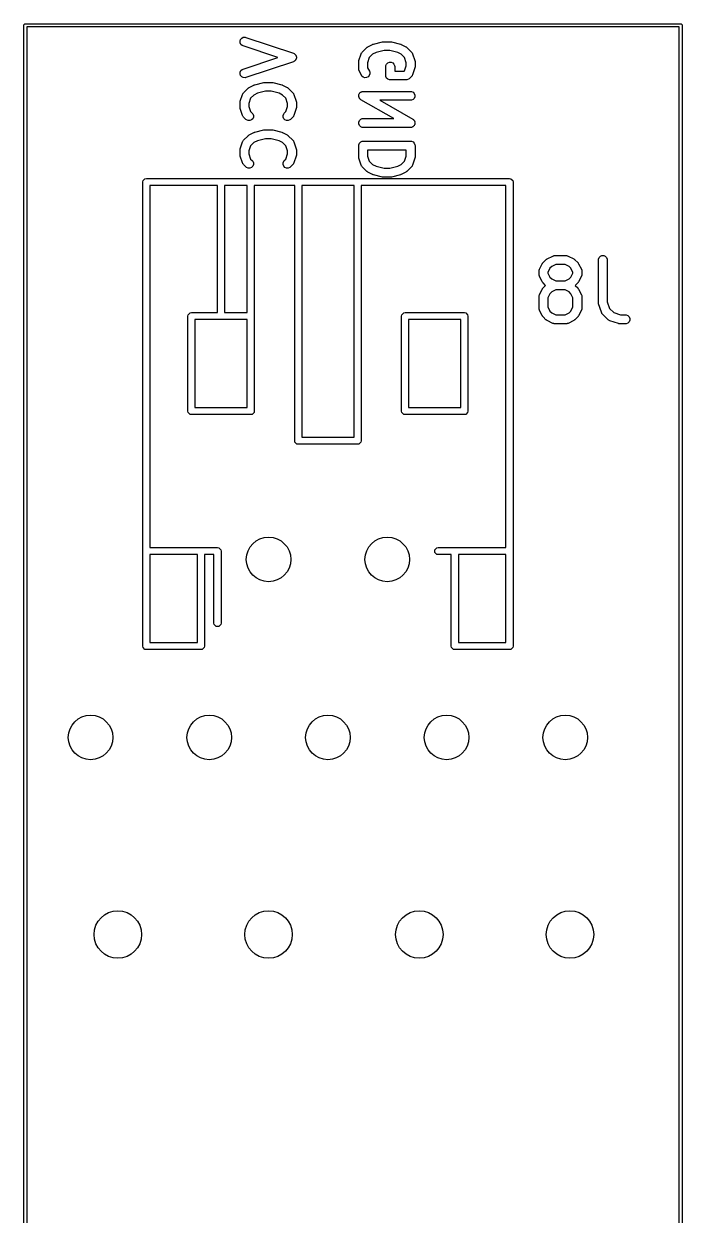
# Model space of a CAD drawing. Extents: x 145.4 to 156.5, y -80.6 to -40.5.
# Drawn here: x 145.38 to 156.47, y -60.55 to -40.48 of the extents above; entities that cross this region are included whole.
import ezdxf

# ---------------------------------------------------------------- set-up
doc = ezdxf.new("R2010")
doc.units = 0
doc.layers.add('BLACK', color=7, linetype='CONTINUOUS')

msp = doc.modelspace()

# ---------------------------------------------------------------- linework, layer by layer
at = {"layer": 'BLACK', "linetype": 'CONTINUOUS'}
for p, q in [((145.375, -40.5), (145.376903, -40.490433)), ((145.375, -80.6), (145.375, -40.5)), ((145.376903, -40.490433), (145.390433, -40.476903)), ((145.390433, -40.476903), (145.4, -40.475)), ((145.4, -40.475), (156.446071, -40.475)), ((145.425, -40.525), (145.425, -80.575)), ((156.421071, -40.525), (145.425, -40.525)), ((156.421071, -80.575), (156.421071, -40.525)), ((156.446071, -40.475), (156.455638, -40.476903)), ((156.455638, -40.476903), (156.469168, -40.490433)), ((156.469168, -40.490433), (156.471071, -40.5)), ((156.471071, -40.5), (156.471071, -80.6)), ((149.019884, -40.765494), (149.029138, -40.737731)), ((149.029138, -40.737731), (149.048312, -40.715624)), ((149.048312, -40.715624), (149.074485, -40.702538)), ((149.074485, -40.702538), (149.103675, -40.700463)), ((149.103675, -40.700463), (149.118012, -40.703723)), ((149.118012, -40.703723), (149.918012, -40.97039)), ((149.021959, -40.794684), (149.019884, -40.765494)), ((149.035045, -40.820857), (149.021959, -40.794684)), ((149.057152, -40.840031), (149.035045, -40.820857)), ((149.070578, -40.846025), (149.057152, -40.840031)), ((149.657124, -41.04154), (149.070578, -40.846025)), ((151.07003, -40.961777), (151.079357, -40.950412)), ((151.079357, -40.950412), (151.155547, -40.874222)), ((151.155547, -40.874222), (151.161297, -40.869501)), ((151.161297, -40.869501), (151.162596, -40.868005)), ((151.162596, -40.868005), (151.16485, -40.866585)), ((151.16485, -40.866585), (151.166912, -40.864894)), ((151.166912, -40.864894), (151.168744, -40.864135)), ((151.168744, -40.864135), (151.175039, -40.860173)), ((151.175039, -40.860173), (151.25123, -40.822078)), ((151.25123, -40.822078), (151.252299, -40.821668)), ((151.252299, -40.821668), (151.252735, -40.821346)), ((151.252735, -40.821346), (151.258886, -40.819147)), ((151.258886, -40.819147), (151.264962, -40.816823)), ((151.264962, -40.816823), (151.2655, -40.816784)), ((151.2655, -40.816784), (151.26658, -40.816399)), ((151.26658, -40.816399), (151.418962, -40.778303)), ((151.446387, -40.926064), (151.310945, -40.959924)), ((151.418962, -40.778303), (151.421498, -40.777927)), ((151.421498, -40.777927), (151.42252, -40.777505)), ((151.42252, -40.777505), (151.428032, -40.776962)), ((151.428032, -40.776962), (151.433506, -40.776153)), ((151.433506, -40.776153), (151.434598, -40.776315)), ((151.434598, -40.776315), (151.437152, -40.776064)), ((151.437152, -40.776064), (151.551438, -40.776064)), ((151.542203, -40.926064), (151.446387, -40.926064)), ((151.677642, -40.959924), (151.542203, -40.926064)), ((151.551438, -40.776064), (151.553991, -40.776315)), ((151.553991, -40.776315), (151.555084, -40.776153)), ((151.555084, -40.776153), (151.560558, -40.776962)), ((151.560558, -40.776962), (151.56607, -40.777505)), ((151.56607, -40.777505), (151.56709, -40.777927)), ((151.56709, -40.777927), (151.569629, -40.778303)), ((151.569629, -40.778303), (151.72201, -40.816399)), ((151.72201, -40.816399), (151.723089, -40.816784)), ((151.723089, -40.816784), (151.723628, -40.816823)), ((151.723628, -40.816823), (151.729703, -40.819147)), ((151.729703, -40.819147), (151.735855, -40.821346)), ((151.735855, -40.821346), (151.73629, -40.821668)), ((151.73629, -40.821668), (151.73736, -40.822078)), ((151.73736, -40.822078), (151.81355, -40.860173)), ((151.81355, -40.860173), (151.819846, -40.864136)), ((151.819846, -40.864136), (151.821676, -40.864894)), ((151.821676, -40.864894), (151.823734, -40.866583)), ((151.823734, -40.866583), (151.825993, -40.868005)), ((151.825993, -40.868005), (151.827292, -40.869503)), ((151.827292, -40.869503), (151.833042, -40.874222)), ((151.833042, -40.874222), (151.909233, -40.950412)), ((151.909233, -40.950412), (151.91856, -40.961777)), ((149.070578, -41.237056), (149.657124, -41.04154)), ((149.918012, -41.112692), (149.118012, -41.379358)), ((149.918012, -40.97039), (149.931437, -40.976384)), ((149.931438, -41.106698), (149.918012, -41.112692)), ((149.931437, -40.976384), (149.935482, -40.979892)), ((149.935486, -41.103186), (149.931438, -41.106698)), ((149.935482, -40.979892), (149.940279, -40.982291)), ((149.940278, -41.100791), (149.935486, -41.103186)), ((149.94644, -41.093686), (149.940278, -41.100791)), ((149.940279, -40.982291), (149.946443, -40.989399)), ((149.953545, -41.087524), (149.94644, -41.093686)), ((149.946443, -40.989399), (149.953545, -40.995558)), ((149.953545, -40.995558), (149.95594, -41.000349)), ((149.955941, -41.082731), (149.953545, -41.087524)), ((149.95594, -41.000349), (149.959452, -41.004398)), ((149.959452, -41.078684), (149.955941, -41.082731)), ((149.959452, -41.004398), (149.962426, -41.013321)), ((149.962425, -41.069764), (149.959452, -41.078684)), ((149.966632, -41.061351), (149.962425, -41.069764)), ((149.962426, -41.013321), (149.966631, -41.021731)), ((149.966631, -41.021731), (149.96701, -41.027075)), ((149.967011, -41.056003), (149.966632, -41.061351)), ((149.96701, -41.027075), (149.968706, -41.032161)), ((149.968706, -41.050921), (149.967011, -41.056003)), ((149.968706, -41.032161), (149.968039, -41.041543)), ((149.968039, -41.041543), (149.968706, -41.050921)), ((151.019295, -41.117731), (151.020024, -41.110325)), ((151.019295, -41.232017), (151.019295, -41.117731)), ((151.019884, -41.108351), (151.020474, -41.105753)), ((151.020024, -41.110325), (151.019884, -41.108351)), ((151.020474, -41.105753), (151.020736, -41.103099)), ((151.020736, -41.103099), (151.021494, -41.101267)), ((151.021494, -41.101267), (151.023144, -41.094014)), ((151.023144, -41.094014), (151.061239, -40.979728)), ((151.061239, -40.979728), (151.067233, -40.966303)), ((151.067233, -40.966303), (151.068998, -40.964267)), ((151.068998, -40.964267), (151.07003, -40.961777)), ((151.197942, -41.043958), (151.169295, -41.1299)), ((151.169295, -41.1299), (151.169295, -41.214312)), ((151.253006, -40.988894), (151.197942, -41.043958)), ((151.310945, -40.959924), (151.253006, -40.988894)), ((151.477879, -41.17929), (151.489078, -41.152254)), ((151.489078, -41.152254), (151.50977, -41.131562)), ((151.50977, -41.131562), (151.536806, -41.120363)), ((151.536806, -41.120363), (151.56607, -41.120363)), ((151.56607, -41.120363), (151.593106, -41.131562)), ((151.593106, -41.131562), (151.613798, -41.152254)), ((151.613798, -41.152254), (151.624997, -41.17929)), ((151.735582, -40.988894), (151.677642, -40.959924)), ((151.790648, -41.043959), (151.735582, -40.988894)), ((151.819295, -41.1299), (151.790648, -41.043959)), ((151.819295, -41.181752), (151.819295, -41.1299)), ((151.91856, -40.961777), (151.919591, -40.964267)), ((151.919591, -40.964267), (151.921357, -40.966303)), ((151.921357, -40.966303), (151.927351, -40.979728)), ((151.927351, -40.979728), (151.965446, -41.094014)), ((151.965446, -41.094014), (151.967095, -41.101267)), ((151.967095, -41.101267), (151.967854, -41.103099)), ((151.967854, -41.103099), (151.968115, -41.105753)), ((151.968115, -41.105753), (151.968706, -41.108351)), ((151.968706, -41.108351), (151.968565, -41.110325)), ((151.968565, -41.110325), (151.969295, -41.117731)), ((151.969295, -41.117731), (151.969295, -41.193922)), ((149.019884, -41.317587), (149.021959, -41.288397)), ((149.029138, -41.345349), (149.019884, -41.317587)), ((149.021959, -41.288397), (149.035045, -41.262224)), ((149.048312, -41.367457), (149.029138, -41.345349)), ((149.035045, -41.262224), (149.057153, -41.24305)), ((149.057153, -41.24305), (149.070578, -41.237056)), ((151.020736, -41.246649), (151.019295, -41.232017)), ((151.021767, -41.249138), (151.020736, -41.246649)), ((151.021958, -41.251826), (151.021767, -41.249138)), ((151.027213, -41.265558), (151.021958, -41.251826)), ((151.065308, -41.341748), (151.027213, -41.265558)), ((151.07314, -41.354191), (151.065308, -41.341748)), ((151.095248, -41.373364), (151.07314, -41.354191)), ((151.169295, -41.214312), (151.199472, -41.274666)), ((151.197547, -41.345349), (151.178374, -41.367457)), ((151.206801, -41.317588), (151.197547, -41.345349)), ((151.199472, -41.274666), (151.204727, -41.288398)), ((151.204727, -41.288398), (151.206801, -41.317588)), ((151.476438, -41.193922), (151.477879, -41.17929)), ((151.476438, -41.346303), (151.476438, -41.193922)), ((151.477879, -41.360934), (151.476438, -41.346303)), ((151.624997, -41.17929), (151.626438, -41.193922)), ((151.626438, -41.193922), (151.626438, -41.271303)), ((151.626438, -41.271303), (151.787038, -41.271303)), ((151.787038, -41.271303), (151.790648, -41.267693)), ((151.790648, -41.267693), (151.819295, -41.181752)), ((151.918561, -41.349875), (151.909233, -41.36124)), ((151.919592, -41.347384), (151.918561, -41.349875)), ((151.921357, -41.34535), (151.919592, -41.347384)), ((151.927351, -41.331924), (151.921357, -41.34535)), ((151.965446, -41.217639), (151.927351, -41.331924)), ((151.967095, -41.210385), (151.965446, -41.217639)), ((151.967854, -41.208554), (151.967095, -41.210385)), ((151.968115, -41.205899), (151.967854, -41.208554)), ((151.968706, -41.203302), (151.968115, -41.205899)), ((151.969295, -41.193922), (151.968565, -41.201327)), ((151.968565, -41.201327), (151.968706, -41.203302)), ((149.074485, -41.380543), (149.048312, -41.367457)), ((149.103675, -41.382618), (149.074485, -41.380543)), ((149.118012, -41.379358), (149.103675, -41.382618)), ((149.155547, -41.559936), (149.161297, -41.555215)), ((149.161297, -41.555215), (149.162596, -41.553719)), ((149.162596, -41.553719), (149.16485, -41.552299)), ((149.16485, -41.552299), (149.166912, -41.550608)), ((149.166912, -41.550608), (149.168744, -41.549849)), ((149.168744, -41.549849), (149.175039, -41.545887)), ((149.175039, -41.545887), (149.25123, -41.507792)), ((149.25123, -41.507792), (149.252299, -41.507382)), ((149.252299, -41.507382), (149.252735, -41.50706)), ((149.252735, -41.50706), (149.258886, -41.504861)), ((149.258886, -41.504861), (149.264962, -41.502537)), ((149.264962, -41.502537), (149.2655, -41.502498)), ((149.2655, -41.502498), (149.26658, -41.502113)), ((149.26658, -41.502113), (149.418962, -41.464017)), ((149.418962, -41.464017), (149.421498, -41.463641)), ((149.421498, -41.463641), (149.42252, -41.463219)), ((149.42252, -41.463219), (149.428032, -41.462676)), ((149.428032, -41.462676), (149.433506, -41.461867)), ((149.433506, -41.461867), (149.434598, -41.462029)), ((149.434598, -41.462029), (149.437152, -41.461778)), ((149.437152, -41.461778), (149.551438, -41.461778)), ((149.551438, -41.461778), (149.553991, -41.462029)), ((149.553991, -41.462029), (149.555084, -41.461867)), ((149.555084, -41.461867), (149.560558, -41.462676)), ((149.560558, -41.462676), (149.56607, -41.463219)), ((149.56607, -41.463219), (149.56709, -41.463641)), ((149.56709, -41.463641), (149.569629, -41.464017)), ((149.569629, -41.464017), (149.72201, -41.502113)), ((149.72201, -41.502113), (149.723089, -41.502498)), ((149.723089, -41.502498), (149.723628, -41.502537)), ((149.723628, -41.502537), (149.729703, -41.504861)), ((149.729703, -41.504861), (149.735855, -41.50706)), ((149.735855, -41.50706), (149.73629, -41.507382)), ((149.73629, -41.507382), (149.73736, -41.507792)), ((149.73736, -41.507792), (149.81355, -41.545887)), ((149.81355, -41.545887), (149.819846, -41.54985)), ((149.819846, -41.54985), (149.821676, -41.550608)), ((149.821676, -41.550608), (149.823734, -41.552297)), ((149.823734, -41.552297), (149.825993, -41.553719)), ((149.825993, -41.553719), (149.827292, -41.555217)), ((149.827292, -41.555217), (149.833042, -41.559936)), ((151.123009, -41.382618), (151.095248, -41.373364)), ((151.152199, -41.380544), (151.123009, -41.382618)), ((151.178374, -41.367457), (151.152199, -41.380544)), ((151.477879, -41.360935), (151.477879, -41.360934)), ((151.489078, -41.387971), (151.477879, -41.360935)), ((151.50977, -41.408663), (151.489078, -41.387971)), ((151.536806, -41.419862), (151.50977, -41.408663)), ((151.551438, -41.421303), (151.536806, -41.419862)), ((151.818104, -41.421303), (151.551438, -41.421303)), ((151.832736, -41.419862), (151.818104, -41.421303)), ((151.859772, -41.408663), (151.832736, -41.419862)), ((151.871137, -41.399336), (151.859772, -41.408663)), ((151.909233, -41.36124), (151.871137, -41.399336)), ((149.023144, -41.779728), (149.061239, -41.665442)), ((149.061239, -41.665442), (149.067233, -41.652017)), ((149.067233, -41.652017), (149.068998, -41.649981)), ((149.068998, -41.649981), (149.07003, -41.647491)), ((149.07003, -41.647491), (149.079357, -41.636126)), ((149.079357, -41.636126), (149.155547, -41.559936)), ((149.197942, -41.729672), (149.169295, -41.815614)), ((149.253006, -41.674608), (149.197942, -41.729672)), ((149.310945, -41.645638), (149.253006, -41.674608)), ((149.446387, -41.611778), (149.310945, -41.645638)), ((149.542203, -41.611778), (149.446387, -41.611778)), ((149.677642, -41.645638), (149.542203, -41.611778)), ((149.735582, -41.674608), (149.677642, -41.645638)), ((149.790648, -41.729673), (149.735582, -41.674608)), ((149.819295, -41.815614), (149.790648, -41.729673)), ((149.833042, -41.559936), (149.909233, -41.636126)), ((149.909233, -41.636126), (149.91856, -41.647491)), ((149.91856, -41.647491), (149.919591, -41.649981)), ((149.919591, -41.649981), (149.921357, -41.652017)), ((149.921357, -41.652017), (149.927351, -41.665442)), ((149.927351, -41.665442), (149.965446, -41.779728)), ((151.019478, -41.694399), (151.020736, -41.684502)), ((151.020736, -41.699011), (151.019478, -41.694399)), ((151.020736, -41.674528), (151.022565, -41.670112)), ((151.020736, -41.684502), (151.020736, -41.674528)), ((151.020736, -41.703792), (151.020736, -41.699011)), ((151.024553, -41.713007), (151.020736, -41.703792)), ((151.022565, -41.670112), (151.023168, -41.665369)), ((151.023168, -41.665369), (151.028118, -41.656704)), ((151.027178, -41.722631), (151.024553, -41.713007)), ((151.030105, -41.726411), (151.027178, -41.722631)), ((151.028118, -41.656704), (151.031935, -41.647492)), ((151.031935, -41.730828), (151.030105, -41.726411)), ((151.031935, -41.647492), (151.035313, -41.644113)), ((151.038985, -41.737878), (151.031935, -41.730828)), ((151.035313, -41.644113), (151.037687, -41.63996)), ((151.037687, -41.63996), (151.045576, -41.63385)), ((151.045095, -41.745768), (151.038985, -41.737878)), ((151.051227, -41.75012), (151.045095, -41.745768)), ((151.045576, -41.63385), (151.052627, -41.6268)), ((151.052627, -41.75152), (151.051227, -41.75012)), ((151.052627, -41.6268), (151.057043, -41.62497)), ((151.054001, -41.752089), (151.052627, -41.75152)), ((151.057085, -41.754278), (151.054001, -41.752089)), ((151.057043, -41.62497), (151.060824, -41.622043)), ((151.611879, -42.071303), (151.057085, -41.754278)), ((151.060824, -41.622043), (151.070447, -41.619418)), ((151.070447, -41.619418), (151.079663, -41.615601)), ((151.079663, -41.615601), (151.087145, -41.614864)), ((151.087145, -41.614864), (151.089056, -41.614343)), ((151.089056, -41.614343), (151.090531, -41.61453)), ((151.090531, -41.61453), (151.094295, -41.61416)), ((151.094295, -41.61416), (151.894295, -41.61416)), ((151.894295, -41.61416), (151.908927, -41.615601)), ((151.908927, -41.615601), (151.935963, -41.6268)), ((151.935963, -41.75152), (151.908927, -41.762719)), ((151.935963, -41.6268), (151.956655, -41.647492)), ((151.956655, -41.730828), (151.935963, -41.75152)), ((151.956655, -41.647492), (151.967854, -41.674528)), ((151.967854, -41.703792), (151.956655, -41.730828)), ((151.967854, -41.674528), (151.967854, -41.703792)), ((149.019295, -41.803445), (149.020024, -41.796039)), ((149.019295, -41.879636), (149.019295, -41.803445)), ((149.020024, -41.887041), (149.019295, -41.879636)), ((149.019884, -41.794065), (149.020474, -41.791467)), ((149.020024, -41.796039), (149.019884, -41.794065)), ((149.019884, -41.889016), (149.020024, -41.887041)), ((149.020474, -41.891613), (149.019884, -41.889016)), ((149.020474, -41.791467), (149.020736, -41.788813)), ((149.020736, -41.894268), (149.020474, -41.891613)), ((149.020736, -41.788813), (149.021494, -41.786981)), ((149.021494, -41.896099), (149.020736, -41.894268)), ((149.021494, -41.786981), (149.023144, -41.779728)), ((149.023144, -41.903353), (149.021494, -41.896099)), ((149.061239, -42.017638), (149.023144, -41.903353)), ((149.169295, -41.815614), (149.169295, -41.867466)), ((149.169295, -41.867466), (149.197942, -41.953407)), ((149.197942, -41.953407), (149.223519, -41.978985)), ((149.765071, -41.978984), (149.790648, -41.953407)), ((149.790648, -41.953407), (149.819295, -41.867466)), ((149.819295, -41.867466), (149.819295, -41.815614)), ((149.965446, -41.903353), (149.927351, -42.017638)), ((149.965446, -41.779728), (149.967095, -41.786981)), ((149.967095, -41.896099), (149.965446, -41.903353)), ((149.967095, -41.786981), (149.967854, -41.788813)), ((149.967854, -41.894268), (149.967095, -41.896099)), ((149.967854, -41.788813), (149.968115, -41.791467)), ((149.968115, -41.891613), (149.967854, -41.894268)), ((149.968115, -41.791467), (149.968706, -41.794065)), ((149.968706, -41.889016), (149.968115, -41.891613)), ((149.968706, -41.794065), (149.968565, -41.796039)), ((149.968565, -41.796039), (149.969295, -41.803445)), ((149.969295, -41.879636), (149.968565, -41.887041)), ((149.968565, -41.887041), (149.968706, -41.889016)), ((149.969295, -41.803445), (149.969295, -41.879636)), ((151.894295, -41.76416), (151.376711, -41.76416)), ((151.376711, -41.76416), (151.931505, -42.081185)), ((151.908927, -41.762719), (151.894295, -41.76416)), ((149.067233, -42.031064), (149.061239, -42.017638)), ((149.068998, -42.033099), (149.067233, -42.031064)), ((149.070029, -42.035588), (149.068998, -42.033099)), ((149.079356, -42.046953), (149.070029, -42.035588)), ((149.117451, -42.085049), (149.079356, -42.046953)), ((149.128816, -42.094377), (149.117451, -42.085049)), ((149.155852, -42.105576), (149.128816, -42.094377)), ((149.185115, -42.105576), (149.155852, -42.105576)), ((149.212152, -42.094378), (149.185115, -42.105576)), ((149.232845, -42.073685), (149.212152, -42.094378)), ((149.223519, -41.978985), (149.232846, -41.99035)), ((149.244044, -42.046649), (149.232845, -42.073685)), ((149.232846, -41.99035), (149.244044, -42.017386)), ((149.244044, -42.017386), (149.244044, -42.046649)), ((149.744545, -42.017386), (149.755744, -41.990349)), ((149.744545, -42.046648), (149.744545, -42.017386)), ((149.755744, -42.073685), (149.744545, -42.046648)), ((149.755744, -41.990349), (149.765071, -41.978984)), ((149.776436, -42.094377), (149.755744, -42.073685)), ((149.803473, -42.105576), (149.776436, -42.094377)), ((149.832735, -42.105576), (149.803473, -42.105576)), ((149.859772, -42.094377), (149.832735, -42.105576)), ((149.871137, -42.08505), (149.859772, -42.094377)), ((149.909233, -42.046954), (149.871137, -42.08505)), ((149.918561, -42.035589), (149.909233, -42.046954)), ((149.919592, -42.033098), (149.918561, -42.035589)), ((149.921357, -42.031064), (149.919592, -42.033098)), ((149.927351, -42.017638), (149.921357, -42.031064)), ((151.020736, -42.131671), (151.031935, -42.104635)), ((151.020736, -42.160935), (151.020736, -42.131671)), ((151.031935, -42.104635), (151.052627, -42.083943)), ((151.052627, -42.083943), (151.079663, -42.072744)), ((151.079663, -42.072744), (151.094295, -42.071303)), ((151.094295, -42.071303), (151.611879, -42.071303)), ((151.931505, -42.081185), (151.934588, -42.083373)), ((151.934588, -42.083373), (151.935963, -42.083943)), ((151.935963, -42.083943), (151.937362, -42.085342)), ((151.937362, -42.085342), (151.943495, -42.089695)), ((151.943495, -42.089695), (151.949603, -42.097583)), ((151.949603, -42.097583), (151.956655, -42.104635)), ((151.956655, -42.104635), (151.958485, -42.109053)), ((151.958485, -42.109053), (151.961412, -42.112833)), ((151.961412, -42.112833), (151.964036, -42.122454)), ((151.964036, -42.122454), (151.967854, -42.131671)), ((151.967854, -42.131671), (151.967854, -42.136451)), ((151.967854, -42.136451), (151.969112, -42.141064)), ((151.969112, -42.141064), (151.967854, -42.15096)), ((151.967854, -42.15096), (151.967854, -42.160935)), ((149.155547, -42.359936), (149.161297, -42.355215)), ((149.161297, -42.355215), (149.162596, -42.353719)), ((149.162596, -42.353719), (149.16485, -42.352299)), ((149.16485, -42.352299), (149.166912, -42.350608)), ((149.166912, -42.350608), (149.168744, -42.349849)), ((149.168744, -42.349849), (149.175039, -42.345887)), ((149.175039, -42.345887), (149.25123, -42.307792)), ((149.25123, -42.307792), (149.252299, -42.307382)), ((149.252299, -42.307382), (149.252735, -42.30706)), ((149.252735, -42.30706), (149.258886, -42.304861)), ((149.258886, -42.304861), (149.264962, -42.302537)), ((149.264962, -42.302537), (149.2655, -42.302498)), ((149.2655, -42.302498), (149.26658, -42.302113)), ((149.26658, -42.302113), (149.418962, -42.264017)), ((149.418962, -42.264017), (149.421498, -42.263641)), ((149.421498, -42.263641), (149.42252, -42.263219)), ((149.42252, -42.263219), (149.428032, -42.262676)), ((149.428032, -42.262676), (149.433506, -42.261867)), ((149.433506, -42.261867), (149.434598, -42.262029)), ((149.434598, -42.262029), (149.437152, -42.261778)), ((149.437152, -42.261778), (149.551438, -42.261778)), ((149.551438, -42.261778), (149.553991, -42.262029)), ((149.553991, -42.262029), (149.555084, -42.261867)), ((149.555084, -42.261867), (149.560558, -42.262676)), ((149.560558, -42.262676), (149.56607, -42.263219)), ((149.56607, -42.263219), (149.56709, -42.263641)), ((149.56709, -42.263641), (149.569629, -42.264017)), ((149.569629, -42.264017), (149.72201, -42.302113)), ((149.72201, -42.302113), (149.723089, -42.302498)), ((149.723089, -42.302498), (149.723628, -42.302537)), ((149.723628, -42.302537), (149.729703, -42.304861)), ((149.729703, -42.304861), (149.735855, -42.30706)), ((149.735855, -42.30706), (149.73629, -42.307382)), ((149.73629, -42.307382), (149.73736, -42.307792)), ((149.73736, -42.307792), (149.81355, -42.345887)), ((149.81355, -42.345887), (149.819846, -42.34985)), ((149.819846, -42.34985), (149.821676, -42.350608)), ((149.821676, -42.350608), (149.823734, -42.352297)), ((149.823734, -42.352297), (149.825993, -42.353719)), ((149.825993, -42.353719), (149.827292, -42.355217)), ((149.827292, -42.355217), (149.833042, -42.359936)), ((151.031935, -42.187971), (151.020736, -42.160935)), ((151.052627, -42.208663), (151.031935, -42.187971)), ((151.079663, -42.219862), (151.052627, -42.208663)), ((151.094295, -42.221303), (151.079663, -42.219862)), ((151.894295, -42.221303), (151.094295, -42.221303)), ((151.898058, -42.220932), (151.894295, -42.221303)), ((151.899534, -42.22112), (151.898058, -42.220932)), ((151.901444, -42.220598), (151.899534, -42.22112)), ((151.908927, -42.219862), (151.901444, -42.220598)), ((151.918142, -42.216044), (151.908927, -42.219862)), ((151.927766, -42.21342), (151.918142, -42.216044)), ((151.931546, -42.210492), (151.927766, -42.21342)), ((151.935963, -42.208663), (151.931546, -42.210492)), ((151.943013, -42.201612), (151.935963, -42.208663)), ((151.950903, -42.195503), (151.943013, -42.201612)), ((151.953276, -42.191349), (151.950903, -42.195503)), ((151.956655, -42.187971), (151.953276, -42.191349)), ((151.960471, -42.178758), (151.956655, -42.187971)), ((151.965422, -42.170094), (151.960471, -42.178758)), ((151.966024, -42.16535), (151.965422, -42.170094)), ((151.967854, -42.160935), (151.966024, -42.16535)), ((149.023144, -42.579728), (149.061239, -42.465442)), ((149.061239, -42.465442), (149.067233, -42.452017)), ((149.067233, -42.452017), (149.068998, -42.449981)), ((149.068998, -42.449981), (149.07003, -42.447491)), ((149.07003, -42.447491), (149.079357, -42.436126)), ((149.079357, -42.436126), (149.155547, -42.359936)), ((149.197942, -42.529672), (149.169295, -42.615614)), ((149.253006, -42.474608), (149.197942, -42.529672)), ((149.310945, -42.445638), (149.253006, -42.474608)), ((149.446387, -42.411778), (149.310945, -42.445638)), ((149.542203, -42.411778), (149.446387, -42.411778)), ((149.677642, -42.445638), (149.542203, -42.411778)), ((149.735582, -42.474608), (149.677642, -42.445638)), ((149.790648, -42.529673), (149.735582, -42.474608)), ((149.819295, -42.615614), (149.790648, -42.529673)), ((149.833042, -42.359936), (149.909233, -42.436126)), ((149.909233, -42.436126), (149.91856, -42.447491)), ((149.91856, -42.447491), (149.919591, -42.449981)), ((149.919591, -42.449981), (149.921357, -42.452017)), ((149.921357, -42.452017), (149.927351, -42.465442)), ((149.927351, -42.465442), (149.965446, -42.579728)), ((151.019295, -42.527255), (151.020736, -42.512623)), ((151.019295, -42.717731), (151.019295, -42.527255)), ((151.020736, -42.512623), (151.031935, -42.485587)), ((151.031935, -42.485587), (151.052627, -42.464895)), ((151.052627, -42.464895), (151.079663, -42.453696)), ((151.079663, -42.453696), (151.094295, -42.452255)), ((151.094295, -42.452255), (151.894295, -42.452255)), ((151.894295, -42.452255), (151.908927, -42.453696)), ((151.908927, -42.453696), (151.935963, -42.464895)), ((151.935963, -42.464895), (151.956655, -42.485587)), ((151.956655, -42.485587), (151.967854, -42.512623)), ((151.967854, -42.512623), (151.969295, -42.527255)), ((151.969295, -42.527255), (151.969295, -42.717731)), ((149.019295, -42.603445), (149.020024, -42.596039)), ((149.019295, -42.679636), (149.019295, -42.603445)), ((149.020024, -42.687041), (149.019295, -42.679636)), ((149.019884, -42.594065), (149.020474, -42.591467)), ((149.020024, -42.596039), (149.019884, -42.594065)), ((149.019884, -42.689016), (149.020024, -42.687041)), ((149.020474, -42.691613), (149.019884, -42.689016)), ((149.020474, -42.591467), (149.020736, -42.588813)), ((149.020736, -42.694268), (149.020474, -42.691613)), ((149.020736, -42.588813), (149.021494, -42.586981)), ((149.021494, -42.696099), (149.020736, -42.694268)), ((149.021494, -42.586981), (149.023144, -42.579728)), ((149.023144, -42.703353), (149.021494, -42.696099)), ((149.061239, -42.817638), (149.023144, -42.703353)), ((149.169295, -42.615614), (149.169295, -42.667466)), ((149.169295, -42.667466), (149.197942, -42.753407)), ((149.197942, -42.753407), (149.223519, -42.778985)), ((149.765071, -42.778984), (149.790648, -42.753407)), ((149.790648, -42.753407), (149.819295, -42.667466)), ((149.819295, -42.667466), (149.819295, -42.615614)), ((149.965446, -42.703353), (149.927351, -42.817638)), ((149.965446, -42.579728), (149.967095, -42.586981)), ((149.967095, -42.696099), (149.965446, -42.703353)), ((149.967095, -42.586981), (149.967854, -42.588813)), ((149.967854, -42.694268), (149.967095, -42.696099)), ((149.967854, -42.588813), (149.968115, -42.591467)), ((149.968115, -42.691613), (149.967854, -42.694268)), ((149.968115, -42.591467), (149.968706, -42.594065)), ((149.968706, -42.689016), (149.968115, -42.691613)), ((149.968706, -42.594065), (149.968565, -42.596039)), ((149.968565, -42.596039), (149.969295, -42.603445)), ((149.969295, -42.679636), (149.968565, -42.687041)), ((149.968565, -42.687041), (149.968706, -42.689016)), ((149.969295, -42.603445), (149.969295, -42.679636)), ((151.020024, -42.725136), (151.019295, -42.717731)), ((151.019884, -42.727111), (151.020024, -42.725136)), ((151.020474, -42.729708), (151.019884, -42.727111)), ((151.020736, -42.732363), (151.020474, -42.729708)), ((151.021494, -42.734194), (151.020736, -42.732363)), ((151.023144, -42.741448), (151.021494, -42.734194)), ((151.061239, -42.855734), (151.023144, -42.741448)), ((151.819295, -42.602255), (151.169295, -42.602255)), ((151.169295, -42.602255), (151.169295, -42.705561)), ((151.169295, -42.705561), (151.197942, -42.791503)), ((151.790648, -42.791502), (151.819295, -42.705561)), ((151.819295, -42.705561), (151.819295, -42.602255)), ((151.965446, -42.741448), (151.927351, -42.855734)), ((151.967095, -42.734194), (151.965446, -42.741448)), ((151.967854, -42.732363), (151.967095, -42.734194)), ((151.968115, -42.729708), (151.967854, -42.732363)), ((151.968706, -42.727111), (151.968115, -42.729708)), ((151.969295, -42.717731), (151.968565, -42.725136)), ((151.968565, -42.725136), (151.968706, -42.727111)), ((149.067233, -42.831064), (149.061239, -42.817638)), ((149.068998, -42.833099), (149.067233, -42.831064)), ((149.070029, -42.835588), (149.068998, -42.833099)), ((149.079356, -42.846953), (149.070029, -42.835588)), ((149.117451, -42.885049), (149.079356, -42.846953)), ((149.128816, -42.894377), (149.117451, -42.885049)), ((149.155852, -42.905576), (149.128816, -42.894377)), ((149.185115, -42.905576), (149.155852, -42.905576)), ((149.212152, -42.894378), (149.185115, -42.905576)), ((149.232845, -42.873685), (149.212152, -42.894378)), ((149.223519, -42.778985), (149.232846, -42.79035)), ((149.244044, -42.846649), (149.232845, -42.873685)), ((149.232846, -42.79035), (149.244044, -42.817386)), ((149.244044, -42.817386), (149.244044, -42.846649)), ((149.744545, -42.817386), (149.755744, -42.790349)), ((149.744545, -42.846648), (149.744545, -42.817386)), ((149.755744, -42.873685), (149.744545, -42.846648)), ((149.755744, -42.790349), (149.765071, -42.778984)), ((149.776436, -42.894377), (149.755744, -42.873685)), ((149.803473, -42.905576), (149.776436, -42.894377)), ((149.832735, -42.905576), (149.803473, -42.905576)), ((149.859772, -42.894377), (149.832735, -42.905576)), ((149.871137, -42.88505), (149.859772, -42.894377)), ((149.909233, -42.846954), (149.871137, -42.88505)), ((149.918561, -42.835589), (149.909233, -42.846954)), ((149.919592, -42.833098), (149.918561, -42.835589)), ((149.921357, -42.831064), (149.919592, -42.833098)), ((149.927351, -42.817638), (149.921357, -42.831064)), ((151.067233, -42.869159), (151.061239, -42.855734)), ((151.068998, -42.871194), (151.067233, -42.869159)), ((151.07003, -42.873685), (151.068998, -42.871194)), ((151.079357, -42.88505), (151.07003, -42.873685)), ((151.155547, -42.96124), (151.079357, -42.88505)), ((151.197942, -42.791503), (151.253006, -42.846567)), ((151.253006, -42.846567), (151.310945, -42.875537)), ((151.310945, -42.875537), (151.446387, -42.909398)), ((151.446387, -42.909398), (151.542203, -42.909398)), ((151.542203, -42.909398), (151.677642, -42.875537)), ((151.677642, -42.875537), (151.735582, -42.846567)), ((151.735582, -42.846567), (151.790648, -42.791502)), ((151.909233, -42.88505), (151.833042, -42.96124)), ((151.91856, -42.873685), (151.909233, -42.88505)), ((151.919591, -42.871194), (151.91856, -42.873685)), ((151.921357, -42.869159), (151.919591, -42.871194)), ((151.927351, -42.855734), (151.921357, -42.869159)), ((147.38, -43.14), (147.384567, -43.117039)), ((147.38, -50.96), (147.38, -43.14)), ((147.384567, -43.117039), (147.417039, -43.084567)), ((147.417039, -43.084567), (147.44, -43.08)), ((147.44, -43.08), (153.56, -43.08)), ((151.161297, -42.96596), (151.155547, -42.96124)), ((151.162596, -42.967457), (151.161297, -42.96596)), ((151.16485, -42.968876), (151.162596, -42.967457)), ((151.166912, -42.970568), (151.16485, -42.968876)), ((151.168744, -42.971326), (151.166912, -42.970568)), ((151.175039, -42.975289), (151.168744, -42.971326)), ((151.25123, -43.013384), (151.175039, -42.975289)), ((151.252299, -43.013793), (151.25123, -43.013384)), ((151.252735, -43.014116), (151.252299, -43.013793)), ((151.258886, -43.016314), (151.252735, -43.014116)), ((151.264962, -43.018639), (151.258886, -43.016314)), ((151.2655, -43.018677), (151.264962, -43.018639)), ((151.26658, -43.019063), (151.2655, -43.018677)), ((151.418962, -43.057159), (151.26658, -43.019063)), ((151.421498, -43.057534), (151.418962, -43.057159)), ((151.42252, -43.057957), (151.421498, -43.057534)), ((151.428032, -43.058499), (151.42252, -43.057957)), ((151.433506, -43.059309), (151.428032, -43.058499)), ((151.434598, -43.059146), (151.433506, -43.059309)), ((151.437152, -43.059398), (151.434598, -43.059146)), ((151.551438, -43.059398), (151.437152, -43.059398)), ((151.553991, -43.059146), (151.551438, -43.059398)), ((151.555084, -43.059309), (151.553991, -43.059146)), ((151.560558, -43.058499), (151.555084, -43.059309)), ((151.56607, -43.057957), (151.560558, -43.058499)), ((151.56709, -43.057534), (151.56607, -43.057957)), ((151.569629, -43.057159), (151.56709, -43.057534)), ((151.72201, -43.019063), (151.569629, -43.057159)), ((151.723089, -43.018677), (151.72201, -43.019063)), ((151.723628, -43.018639), (151.723089, -43.018677)), ((151.729703, -43.016314), (151.723628, -43.018639)), ((151.735855, -43.014116), (151.729703, -43.016314)), ((151.73629, -43.013793), (151.735855, -43.014116)), ((151.73736, -43.013384), (151.73629, -43.013793)), ((151.81355, -42.975289), (151.73736, -43.013384)), ((151.819846, -42.971325), (151.81355, -42.975289)), ((151.821676, -42.970568), (151.819846, -42.971325)), ((151.823734, -42.968878), (151.821676, -42.970568)), ((151.825993, -42.967457), (151.823734, -42.968878)), ((151.827292, -42.965958), (151.825993, -42.967457)), ((151.833042, -42.96124), (151.827292, -42.965958)), ((153.56, -43.08), (153.582961, -43.084567)), ((153.582961, -43.084567), (153.615433, -43.117039)), ((153.615433, -43.117039), (153.62, -43.14)), ((153.62, -43.14), (153.62, -50.96)), ((148.64, -43.2), (147.5, -43.2)), ((147.5, -43.2), (147.5, -49.3)), ((148.64, -45.34), (148.64, -43.2)), ((148.76, -43.2), (148.76, -45.34)), ((149.14, -43.2), (148.76, -43.2)), ((149.14, -45.34), (149.14, -43.2)), ((149.94, -43.2), (149.26, -43.2)), ((149.26, -43.2), (149.26, -45.4)), ((149.94, -47.5), (149.94, -43.2)), ((150.06, -43.2), (150.06, -47.44)), ((150.94, -43.2), (150.06, -43.2)), ((150.94, -47.44), (150.94, -43.2)), ((153.5, -43.2), (151.06, -43.2)), ((151.06, -43.2), (151.06, -47.5)), ((153.5, -49.3), (153.5, -43.2)), ((154.066251, -44.611754), (154.11387, -44.516516)), ((154.11387, -44.516516), (154.117834, -44.510216)), ((154.117834, -44.510216), (154.118592, -44.508389)), ((154.118592, -44.508389), (154.12028, -44.506332)), ((154.12028, -44.506332), (154.121702, -44.504073)), ((154.121702, -44.504073), (154.1232, -44.502773)), ((154.1232, -44.502773), (154.127919, -44.497024)), ((154.127919, -44.497024), (154.175538, -44.449405)), ((154.175538, -44.449405), (154.181287, -44.444686)), ((154.181287, -44.444686), (154.182587, -44.443188)), ((154.182587, -44.443188), (154.184846, -44.441766)), ((154.184846, -44.441766), (154.186903, -44.440078)), ((154.186903, -44.440078), (154.18873, -44.43932)), ((154.18873, -44.43932), (154.19503, -44.435356)), ((154.19503, -44.435356), (154.290268, -44.387737)), ((154.272998, -44.564077), (154.242591, -44.594484)), ((154.341514, -44.529819), (154.272998, -44.564077)), ((154.290268, -44.387737), (154.303999, -44.382482)), ((154.303999, -44.382482), (154.306688, -44.38229)), ((154.306688, -44.38229), (154.309177, -44.38126)), ((154.309177, -44.38126), (154.323809, -44.379819)), ((154.323809, -44.379819), (154.514285, -44.379819)), ((154.49658, -44.529819), (154.341514, -44.529819)), ((154.565096, -44.564077), (154.49658, -44.529819)), ((154.514285, -44.379819), (154.528917, -44.38126)), ((154.528917, -44.38126), (154.531406, -44.382291)), ((154.531406, -44.382291), (154.534094, -44.382482)), ((154.534094, -44.382482), (154.547826, -44.387737)), ((154.547826, -44.387737), (154.643064, -44.435356)), ((154.595503, -44.594484), (154.565096, -44.564077)), ((154.643064, -44.435356), (154.649363, -44.43932)), ((154.649363, -44.43932), (154.651191, -44.440078)), ((154.651191, -44.440078), (154.653247, -44.441766)), ((154.653247, -44.441766), (154.655507, -44.443188)), ((154.655507, -44.443188), (154.656806, -44.444686)), ((154.656806, -44.444686), (154.662556, -44.449405)), ((154.662556, -44.449405), (154.710175, -44.497024)), ((154.710175, -44.497024), (154.714893, -44.502773)), ((154.714893, -44.502773), (154.716392, -44.504073)), ((154.716392, -44.504073), (154.717813, -44.506332)), ((154.717813, -44.506332), (154.719502, -44.508389)), ((154.719502, -44.508389), (154.720259, -44.510216)), ((154.720259, -44.510216), (154.724224, -44.516516)), ((154.724224, -44.516516), (154.771843, -44.611754)), ((155.058333, -44.454819), (155.059774, -44.440187)), ((155.058333, -45.169104), (155.058333, -44.454819)), ((155.059774, -44.440187), (155.070973, -44.413151)), ((155.070973, -44.413151), (155.091665, -44.392459)), ((155.091665, -44.392459), (155.118701, -44.38126)), ((155.118701, -44.38126), (155.147965, -44.38126)), ((155.147965, -44.38126), (155.175001, -44.392459)), ((155.175001, -44.392459), (155.195693, -44.413151)), ((155.195693, -44.413151), (155.206892, -44.440187)), ((155.206892, -44.440187), (155.208333, -44.454819)), ((155.208333, -44.454819), (155.208333, -45.156933)), ((154.058333, -44.645295), (154.059774, -44.630663)), ((154.058333, -44.692914), (154.058333, -44.645295)), ((154.059774, -44.707546), (154.058333, -44.692914)), ((154.059774, -44.630663), (154.060805, -44.628173)), ((154.060805, -44.710035), (154.059774, -44.707546)), ((154.060805, -44.628173), (154.060996, -44.625486)), ((154.060996, -44.712723), (154.060805, -44.710035)), ((154.060996, -44.625486), (154.066251, -44.611754)), ((154.066251, -44.726455), (154.060996, -44.712723)), ((154.11387, -44.821693), (154.066251, -44.726455)), ((154.242591, -44.594484), (154.208333, -44.663)), ((154.208333, -44.663), (154.208333, -44.675209)), ((154.208333, -44.675209), (154.242591, -44.743725)), ((154.242591, -44.743725), (154.272998, -44.774132)), ((154.565096, -44.774132), (154.595503, -44.743725)), ((154.629761, -44.663), (154.595503, -44.594484)), ((154.595503, -44.743725), (154.629761, -44.675209)), ((154.629761, -44.675209), (154.629761, -44.663)), ((154.771843, -44.726455), (154.724224, -44.821693)), ((154.771843, -44.611754), (154.777098, -44.625485)), ((154.777098, -44.712724), (154.771843, -44.726455)), ((154.777098, -44.625485), (154.777289, -44.628174)), ((154.777289, -44.710034), (154.777098, -44.712724)), ((154.777289, -44.628174), (154.77832, -44.630663)), ((154.77832, -44.707546), (154.777289, -44.710034)), ((154.77832, -44.630663), (154.779761, -44.645295)), ((154.779761, -44.692914), (154.77832, -44.707546)), ((154.779761, -44.645295), (154.779761, -44.692914)), ((154.066251, -45.040325), (154.11387, -44.945087)), ((154.117834, -44.827992), (154.11387, -44.821693)), ((154.11387, -44.945087), (154.117834, -44.938787)), ((154.118592, -44.82982), (154.117834, -44.827992)), ((154.117834, -44.938787), (154.118592, -44.93696)), ((154.12028, -44.831876), (154.118592, -44.82982)), ((154.118592, -44.93696), (154.12028, -44.934903)), ((154.121702, -44.834136), (154.12028, -44.831876)), ((154.12028, -44.934903), (154.121702, -44.932644)), ((154.1232, -44.835435), (154.121702, -44.834136)), ((154.121702, -44.932644), (154.1232, -44.931344)), ((154.127919, -44.841185), (154.1232, -44.835435)), ((154.1232, -44.931344), (154.127919, -44.925595)), ((154.170124, -44.88339), (154.127919, -44.841185)), ((154.127919, -44.925595), (154.170124, -44.88339)), ((154.272998, -44.774132), (154.341514, -44.80839)), ((154.341514, -44.95839), (154.272998, -44.992648)), ((154.341514, -44.80839), (154.49658, -44.80839)), ((154.49658, -44.95839), (154.341514, -44.95839)), ((154.49658, -44.80839), (154.565096, -44.774132)), ((154.565096, -44.992648), (154.49658, -44.95839)), ((154.710175, -44.841185), (154.66797, -44.88339)), ((154.66797, -44.88339), (154.710175, -44.925595)), ((154.714893, -44.835435), (154.710175, -44.841185)), ((154.710175, -44.925595), (154.714893, -44.931344)), ((154.716392, -44.834136), (154.714893, -44.835435)), ((154.714893, -44.931344), (154.716392, -44.932644)), ((154.717813, -44.831876), (154.716392, -44.834136)), ((154.716392, -44.932644), (154.717813, -44.934903)), ((154.719502, -44.82982), (154.717813, -44.831876)), ((154.717813, -44.934903), (154.719502, -44.93696)), ((154.720259, -44.827992), (154.719502, -44.82982)), ((154.719502, -44.93696), (154.720259, -44.938787)), ((154.724224, -44.821693), (154.720259, -44.827992)), ((154.720259, -44.938787), (154.724224, -44.945087)), ((154.724224, -44.945087), (154.771843, -45.040325)), ((154.058333, -45.073866), (154.059774, -45.059234)), ((154.058333, -45.264342), (154.058333, -45.073866)), ((154.059774, -45.059234), (154.060805, -45.056744)), ((154.060805, -45.056744), (154.060996, -45.054057)), ((154.060996, -45.054057), (154.066251, -45.040325)), ((154.242591, -45.023055), (154.208333, -45.091571)), ((154.208333, -45.091571), (154.208333, -45.246637)), ((154.272998, -44.992648), (154.242591, -45.023055)), ((154.595503, -45.023055), (154.565096, -44.992648)), ((154.629761, -45.091571), (154.595503, -45.023055)), ((154.629761, -45.246637), (154.629761, -45.091571)), ((154.771843, -45.040325), (154.777098, -45.054056)), ((154.777098, -45.054056), (154.777289, -45.056745)), ((154.777289, -45.056745), (154.77832, -45.059234)), ((154.77832, -45.059234), (154.779761, -45.073866)), ((154.779761, -45.073866), (154.779761, -45.264342)), ((155.208333, -45.156933), (155.246504, -45.271447)), ((148.144567, -45.377039), (148.177039, -45.344567)), ((148.177039, -45.344567), (148.2, -45.34)), ((148.2, -45.34), (148.64, -45.34)), ((148.76, -45.34), (149.14, -45.34)), ((151.744567, -45.377039), (151.777039, -45.344567)), ((151.777039, -45.344567), (151.8, -45.34)), ((151.8, -45.34), (152.8, -45.34)), ((152.8, -45.34), (152.822961, -45.344567)), ((152.822961, -45.344567), (152.855433, -45.377039)), ((154.059774, -45.278974), (154.058333, -45.264342)), ((154.060805, -45.281463), (154.059774, -45.278974)), ((154.060996, -45.284151), (154.060805, -45.281463)), ((154.066251, -45.297883), (154.060996, -45.284151)), ((154.11387, -45.393121), (154.066251, -45.297883)), ((154.208333, -45.246637), (154.242591, -45.315153)), ((154.242591, -45.315153), (154.272998, -45.345561)), ((154.272998, -45.345561), (154.341514, -45.379819)), ((154.49658, -45.379819), (154.565095, -45.345561)), ((154.565095, -45.345561), (154.595502, -45.315153)), ((154.595502, -45.315153), (154.629761, -45.246637)), ((154.771843, -45.297883), (154.724224, -45.393121)), ((154.777098, -45.284152), (154.771843, -45.297883)), ((154.777289, -45.281462), (154.777098, -45.284152)), ((154.77832, -45.278974), (154.777289, -45.281462)), ((154.779761, -45.264342), (154.77832, -45.278974)), ((155.059062, -45.176509), (155.058333, -45.169104)), ((155.058922, -45.178484), (155.059062, -45.176509)), ((155.059512, -45.181081), (155.058922, -45.178484)), ((155.059774, -45.183736), (155.059512, -45.181081)), ((155.060532, -45.185567), (155.059774, -45.183736)), ((155.062182, -45.192821), (155.060532, -45.185567)), ((155.109801, -45.335678), (155.062182, -45.192821)), ((155.115795, -45.349103), (155.109801, -45.335678)), ((155.117559, -45.351137), (155.115795, -45.349103)), ((155.118591, -45.353628), (155.117559, -45.351137)), ((155.127919, -45.364994), (155.118591, -45.353628)), ((155.223157, -45.460233), (155.127919, -45.364994)), ((155.246504, -45.271447), (155.316704, -45.341648)), ((155.316704, -45.341648), (155.431217, -45.379819)), ((148.14, -45.4), (148.144567, -45.377039)), ((148.14, -47), (148.14, -45.4)), ((148.26, -45.46), (148.26, -46.94)), ((149.14, -45.46), (148.26, -45.46)), ((149.14, -46.94), (149.14, -45.46)), ((149.26, -45.4), (149.26, -47)), ((151.74, -45.4), (151.744567, -45.377039)), ((151.74, -47), (151.74, -45.4)), ((151.86, -45.46), (151.86, -46.94)), ((152.74, -45.46), (151.86, -45.46)), ((152.74, -46.94), (152.74, -45.46)), ((152.855433, -45.377039), (152.86, -45.4)), ((152.86, -45.4), (152.86, -47)), ((154.117833, -45.399417), (154.11387, -45.393121)), ((154.118591, -45.401247), (154.117833, -45.399417)), ((154.12028, -45.403305), (154.118591, -45.401247)), ((154.121702, -45.405564), (154.12028, -45.403305)), ((154.1232, -45.406863), (154.121702, -45.405564)), ((154.127918, -45.412612), (154.1232, -45.406863)), ((154.175537, -45.460232), (154.127918, -45.412612)), ((154.181286, -45.46495), (154.175537, -45.460232)), ((154.182587, -45.46645), (154.181286, -45.46495)), ((154.184846, -45.467872), (154.182587, -45.46645)), ((154.186903, -45.46956), (154.184846, -45.467872)), ((154.18873, -45.470317), (154.186903, -45.46956)), ((154.19503, -45.474282), (154.18873, -45.470317)), ((154.290268, -45.521901), (154.19503, -45.474282)), ((154.303999, -45.527156), (154.290268, -45.521901)), ((154.306688, -45.527347), (154.303999, -45.527156)), ((154.309177, -45.528378), (154.306688, -45.527347)), ((154.323809, -45.529819), (154.309177, -45.528378)), ((154.514285, -45.529819), (154.323809, -45.529819)), ((154.341514, -45.379819), (154.49658, -45.379819)), ((154.528917, -45.528378), (154.514285, -45.529819)), ((154.531406, -45.527346), (154.528917, -45.528378)), ((154.534094, -45.527156), (154.531406, -45.527346)), ((154.547826, -45.521901), (154.534094, -45.527156)), ((154.643064, -45.474282), (154.547826, -45.521901)), ((154.649363, -45.470317), (154.643064, -45.474282)), ((154.651191, -45.46956), (154.649363, -45.470317)), ((154.653247, -45.467872), (154.651191, -45.46956)), ((154.655507, -45.46645), (154.653247, -45.467872)), ((154.656807, -45.46495), (154.655507, -45.46645)), ((154.662557, -45.460232), (154.656807, -45.46495)), ((154.710175, -45.412613), (154.662557, -45.460232)), ((154.714893, -45.406863), (154.710175, -45.412613)), ((154.716392, -45.405564), (154.714893, -45.406863)), ((154.717813, -45.403305), (154.716392, -45.405564)), ((154.719503, -45.401247), (154.717813, -45.403305)), ((154.72026, -45.399417), (154.719503, -45.401247)), ((154.724224, -45.393121), (154.72026, -45.399417)), ((155.234522, -45.469561), (155.223157, -45.460233)), ((155.237012, -45.470592), (155.234522, -45.469561)), ((155.239047, -45.472357), (155.237012, -45.470592)), ((155.252473, -45.478351), (155.239047, -45.472357)), ((155.395329, -45.52597), (155.252473, -45.478351)), ((155.402584, -45.527619), (155.395329, -45.52597)), ((155.404415, -45.528378), (155.402584, -45.527619)), ((155.407068, -45.528639), (155.404415, -45.528378)), ((155.409666, -45.52923), (155.407068, -45.528639)), ((155.41164, -45.529089), (155.409666, -45.52923)), ((155.419047, -45.529819), (155.41164, -45.529089)), ((155.514285, -45.529819), (155.419047, -45.529819)), ((155.431217, -45.379819), (155.514285, -45.379819)), ((155.514285, -45.379819), (155.528917, -45.38126)), ((155.528917, -45.528378), (155.514285, -45.529819)), ((155.528917, -45.38126), (155.555953, -45.392459)), ((155.555953, -45.517179), (155.528917, -45.528378)), ((155.555953, -45.392459), (155.576645, -45.413151)), ((155.576645, -45.496487), (155.555953, -45.517179)), ((155.576645, -45.413151), (155.587844, -45.440187)), ((155.587844, -45.469451), (155.576645, -45.496487)), ((155.587844, -45.440187), (155.587844, -45.469451)), ((148.26, -46.94), (149.14, -46.94)), ((151.86, -46.94), (152.74, -46.94)), ((148.144567, -47.022961), (148.14, -47)), ((148.177039, -47.055433), (148.144567, -47.022961)), ((148.2, -47.06), (148.177039, -47.055433)), ((149.2, -47.06), (148.2, -47.06)), ((149.222961, -47.055433), (149.2, -47.06)), ((149.255433, -47.022961), (149.222961, -47.055433)), ((149.26, -47), (149.255433, -47.022961)), ((151.744567, -47.022961), (151.74, -47)), ((151.777039, -47.055433), (151.744567, -47.022961)), ((151.8, -47.06), (151.777039, -47.055433)), ((152.8, -47.06), (151.8, -47.06)), ((152.822961, -47.055433), (152.8, -47.06)), ((152.855433, -47.022961), (152.822961, -47.055433)), ((152.86, -47), (152.855433, -47.022961)), ((149.944567, -47.522961), (149.94, -47.5)), ((149.977039, -47.555433), (149.944567, -47.522961)), ((150, -47.56), (149.977039, -47.555433)), ((151, -47.56), (150, -47.56)), ((150.06, -47.44), (150.94, -47.44)), ((151.022961, -47.555433), (151, -47.56)), ((151.055433, -47.522961), (151.022961, -47.555433)), ((151.06, -47.5), (151.055433, -47.522961)), ((147.5, -49.3), (148.36, -49.3)), ((148.36, -49.3), (148.64, -49.3)), ((148.64, -49.3), (148.662961, -49.304567)), ((148.662961, -49.304567), (148.695433, -49.337039)), ((148.695433, -49.337039), (148.7, -49.36)), ((148.7, -49.36), (148.7, -50.575)), ((152.304567, -49.337039), (152.337039, -49.304567)), ((152.304567, -49.382961), (152.304567, -49.337039)), ((152.337039, -49.415433), (152.304567, -49.382961)), ((152.337039, -49.304567), (152.36, -49.3)), ((152.36, -49.3), (152.64, -49.3)), ((152.64, -49.3), (153.5, -49.3)), ((147.5, -49.42), (147.5, -50.9)), ((148.3, -49.42), (147.5, -49.42)), ((148.3, -50.9), (148.3, -49.42)), ((148.58, -49.42), (148.42, -49.42)), ((148.42, -49.42), (148.42, -50.96)), ((148.58, -50.575), (148.58, -49.42)), ((152.36, -49.42), (152.337039, -49.415433)), ((152.58, -49.42), (152.36, -49.42)), ((152.58, -50.96), (152.58, -49.42)), ((152.7, -49.42), (152.7, -50.9)), ((153.5, -49.42), (152.7, -49.42)), ((153.5, -50.9), (153.5, -49.42)), ((148.584567, -50.597961), (148.58, -50.575)), ((148.7, -50.575), (148.695433, -50.597961)), ((148.617039, -50.630433), (148.584567, -50.597961)), ((148.662961, -50.630433), (148.617039, -50.630433)), ((148.695433, -50.597961), (148.662961, -50.630433)), ((147.384567, -50.982961), (147.38, -50.96)), ((147.417039, -51.015433), (147.384567, -50.982961)), ((147.5, -50.9), (148.3, -50.9)), ((148.415433, -50.982961), (148.382961, -51.015433)), ((148.42, -50.96), (148.415433, -50.982961)), ((152.584567, -50.982961), (152.58, -50.96)), ((152.617039, -51.015433), (152.584567, -50.982961)), ((152.7, -50.9), (153.5, -50.9)), ((153.615433, -50.982961), (153.582961, -51.015433)), ((153.62, -50.96), (153.615433, -50.982961)), ((147.44, -51.02), (147.417039, -51.015433)), ((148.36, -51.02), (147.44, -51.02)), ((148.382961, -51.015433), (148.36, -51.02)), ((152.64, -51.02), (152.617039, -51.015433)), ((153.56, -51.02), (152.64, -51.02)), ((153.582961, -51.015433), (153.56, -51.02))]:
    msp.add_line(p, q, dxfattribs=at)
at = {"layer": 'BLACK'}
for centre, radius in [((149.5, -49.5), 0.375), ((149.5, -49.5), 0.375), ((151.5, -49.5), 0.375), ((151.5, -49.5), 0.375), ((146.5, -52.5), 0.375), ((146.5, -52.5), 0.375), ((148.5, -52.5), 0.375), ((148.5, -52.5), 0.375), ((148.5, -52.5), 0.375), ((148.5, -52.5), 0.375), ((150.5, -52.5), 0.375), ((150.5, -52.5), 0.375), ((150.5, -52.5), 0.375), ((150.5, -52.5), 0.375), ((152.5, -52.5), 0.375), ((152.5, -52.5), 0.375), ((152.5, -52.5), 0.375), ((152.5, -52.5), 0.375), ((154.5, -52.5), 0.375), ((154.5, -52.5), 0.375), ((146.96, -55.8205), 0.4), ((146.96, -55.8205), 0.4), ((149.5, -55.8205), 0.4), ((149.5, -55.8205), 0.4), ((152.04, -55.8205), 0.4), ((152.04, -55.8205), 0.4), ((154.58, -55.8205), 0.4), ((154.58, -55.8205), 0.4)]:
    msp.add_circle(centre, radius, dxfattribs=at)
at = {"layer": 'WHITE'}
for centre, radius in [((149.5, -49.5), 0.375), ((151.5, -49.5), 0.375), ((146.5, -52.5), 0.375), ((148.5, -52.5), 0.375), ((148.5, -52.5), 0.375), ((150.5, -52.5), 0.375), ((150.5, -52.5), 0.375), ((152.5, -52.5), 0.375), ((152.5, -52.5), 0.375), ((154.5, -52.5), 0.375), ((146.96, -55.8205), 0.4), ((149.5, -55.8205), 0.4), ((152.04, -55.8205), 0.4), ((154.58, -55.8205), 0.4)]:
    msp.add_circle(centre, radius, dxfattribs=at)

doc.saveas('drawing.dxf')
